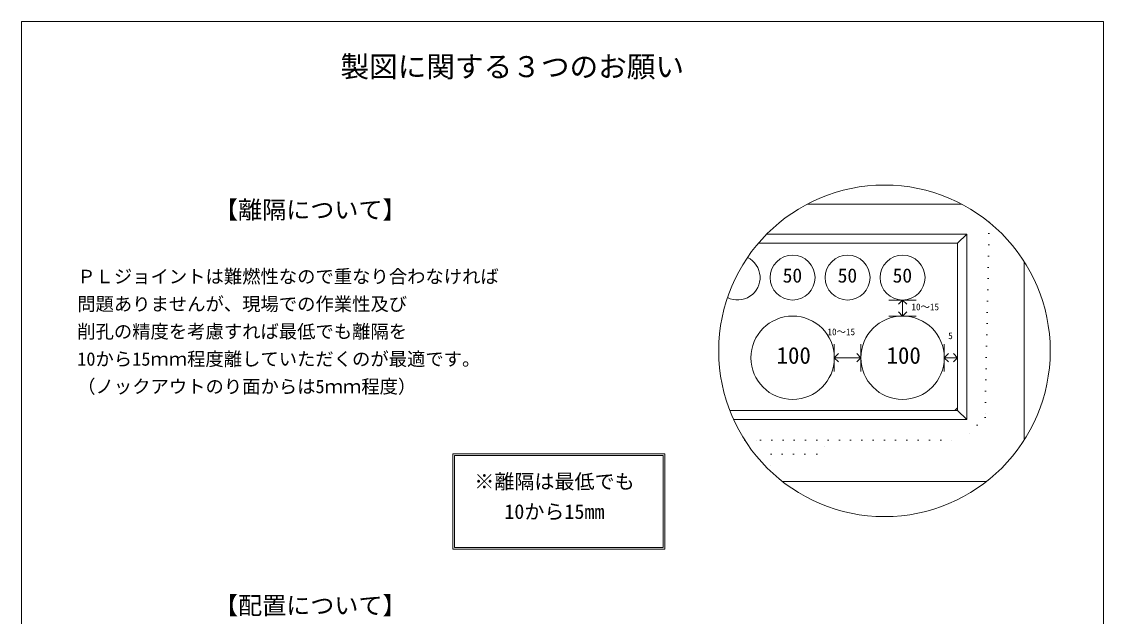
# Model space of a CAD drawing. Units: millimetres, scale not verified. Extents: x -4890 to 4890, y -2329 to 2329.
# Drawn here: x -4890 to -1830, y 648 to 2329 of the extents above; entities that cross this region are included whole.
import ezdxf
from ezdxf.enums import TextEntityAlignment as Align

# ---------------------------------------------------------------- set-up
doc = ezdxf.new("R2010")
doc.units = ezdxf.units.MM
doc.header["$LTSCALE"] = 10
doc.linetypes.add('DASHED1', pattern=[1.8, 1.2, -0.6])
doc.linetypes.add('USER5', pattern=[3.185, 0.01, -3.175])
for name, color, linetype, lineweight in [('0-2_waku', 7, 'Continuous', 18), ('0-3_gaikei', 7, 'Continuous', 18), ('0-4_kakure', 7, 'DASHED1', 5), ('0-5_sunpou', 7, 'Continuous', 5), ('0-8_hole', 7, 'Continuous', 18), ('0-9_uchigawa', 6, 'Continuous', 18), ('0-E_文字１', 7, 'Continuous', 18)]:
    doc.layers.add(name, color=color, linetype=linetype, lineweight=lineweight)
doc.styles.add('ＭＳ ゴシック', font='')
doc.styles.get('ＭＳ ゴシック').set_extended_font_data('MS Gothic')

# ---------------------------------------------------------------- blocks, each defined once
blk = doc.blocks.new('_Open90')
at = {"layer": '0-5_sunpou'}
blk.add_line((0, 0), (-1, 0), dxfattribs=at)
blk.add_lwpolyline([(-0.5, 0.5), (0, 0), (-0.5, -0.5)], dxfattribs=at)

msp = doc.modelspace()

# ---------------------------------------------------------------- linework, layer by layer
at = {"layer": '0-2_waku'}
for p, q in [((-4890.01, 2329.37), (-1830.01, 2329.37)), ((-4890.01, 2329.37), (-1830.01, 2329.37)), ((-4890.01, 2329.37), (-4890.01, -1945.63)), ((-1830.01, 2329.37), (-1830.01, -1945.63))]:
    msp.add_line(p, q, dxfattribs=at)
at = {"layer": '0-3_gaikei'}
for p, q in [((-2230.14, 1813.08), (-2668.27, 1813.08)), ((-2053.92, 1146.34), (-2053.92, 1650.71)), ((-2737.82, 1029), (-2160.59, 1029))]:
    msp.add_line(p, q, dxfattribs=at)
at = {"layer": '0-4_kakure', "linetype": 'USER5', "lineweight": 18}
for p, q in [((-2844.04, 1145.64), (-2799.83, 1145.64)), ((-2799.83, 1145.64), (-2229.59, 1145.64)), ((-2799.83, 1145.64), (-2229.59, 1145.64)), ((-2770.09, 1106.76), (-2773.23, 1059.63)), ((-2770.09, 1106.76), (-2666.41, 1106.76))]:
    msp.add_line(p, q, dxfattribs=at)
for points in [[(-2152.93, 1761.94), (-2164.79, 1210.44), (-2229.59, 1145.64)], [(-2770.09, 1106.76), (-2640.49, 1106.76), (-2601.61, 1145.64)]]:
    msp.add_lwpolyline(points, dxfattribs=at)
at = {"layer": '0-5_sunpou', "color": 150, "lineweight": 18}
for p, q in [((-2436.95, 1542.22), (-2359.19, 1542.22)), ((-2436.95, 1496.86), (-2359.19, 1496.86)), ((-2591.18, 1417.8), (-2591.18, 1340.04)), ((-2516.01, 1417.8), (-2516.01, 1340.04)), ((-2280.03, 1417.8), (-2280.03, 1340.04)), ((-2242.55, 1417.8), (-2242.55, 1340.04)), ((-2591.18, 1378.92), (-2516.01, 1378.92)), ((-2280.03, 1378.92), (-2242.55, 1378.92)), ((-2242.55, 1237.27), (-2249.72, 1229.88))]:
    msp.add_line(p, q, dxfattribs=at)
msp.add_circle((-2449.2, 1398.53), 468.88, dxfattribs=at)
at = {"layer": '0-8_hole'}
for centre, radius in [((-2709.11, 1605.72), 63.5), ((-2553.59, 1605.72), 63.5), ((-2398.07, 1605.72), 63.5), ((-2709.11, 1378.92), 117.94), ((-2398.07, 1378.92), 117.94)]:
    msp.add_circle(centre, radius, dxfattribs=at)
msp.add_arc((-2864.63, 1605.72), 63.5, 243.19936, 63.78529, dxfattribs=at)
at = {"layer": '0-9_uchigawa'}
for p, q in [((-2781.98, 1728.84), (-2216.63, 1728.84)), ((-2216.63, 1203.96), (-2216.63, 1728.84)), ((-2805.84, 1702.92), (-2799.83, 1702.92)), ((-2242.55, 1229.88), (-2242.55, 1702.92)), ((-2886.7, 1229.88), (-2799.83, 1229.88)), ((-2799.83, 1229.88), (-2242.55, 1229.88)), ((-2216.63, 1203.96), (-2242.55, 1229.88)), ((-2875.81, 1203.96), (-2799.83, 1203.96)), ((-2799.83, 1203.96), (-2216.63, 1203.96)), ((-3670.47, 1107.63), (-3070.47, 1107.63)), ((-3670.47, 837.63), (-3670.47, 1107.63)), ((-3665.47, 1102.63), (-3075.47, 1102.63)), ((-3665.47, 842.63), (-3665.47, 1102.63)), ((-3075.47, 842.63), (-3075.47, 1102.63)), ((-3070.47, 837.63), (-3070.47, 1107.63)), ((-3670.47, 837.63), (-3070.47, 837.63)), ((-3665.47, 842.63), (-3075.47, 842.63))]:
    msp.add_line(p, q, dxfattribs=at)
msp.add_lwpolyline([(-2799.83, 1702.92), (-2242.55, 1702.92), (-2216.63, 1728.84)], dxfattribs=at)

# ---------------------------------------------------------------- block references
at = {"layer": '0-5_sunpou', "xscale": 23.328, "yscale": 23.328}
for p, rotation in [((-2398.07, 1542.22), 90), ((-2398.07, 1496.86), 270), ((-2591.18, 1378.92), 180), ((-2280.03, 1378.92), 180)]:
    msp.add_blockref('_Open90', p, dxfattribs=dict(at, rotation=rotation))
for p in [(-2516.01, 1378.92), (-2242.55, 1378.92)]:
    msp.add_blockref('_Open90', p, dxfattribs=at)

# ---------------------------------------------------------------- texts
at = {"layer": '0-E_文字１', "style": 'ＭＳ ゴシック'}
for s, height, p in [('製図に関する３つのお願い', 59.38, (-3988.06, 2154.57)), ('【離隔について】', 49.88, (-4345.66, 1757.48)), ('ＰＬジョイントは難燃性なので重なり合わなければ', 38.01, (-4732.78, 1578.36)), ('50', 40.38, (-2737.09, 1579.36)), ('50', 40.38, (-2581.57, 1579.36)), ('50', 40.38, (-2426.05, 1579.36)), ('問題ありませんが、現場での作業性及び', 38.01, (-4732.78, 1500.6)), ('10～15', 19, (-2373.01, 1507.54)), ('削孔の精度を考慮すれば最低でも離隔を', 38.01, (-4732.78, 1422.84)), ('10～15', 19, (-2610.54, 1437.04)), ('5', 19, (-2268.87, 1426.01)), ('100', 47.51, (-2754.4, 1347.59)), ('100', 47.51, (-2443.36, 1347.59)), ('10から15ｍｍ程度離していただくのが最適です。', 38.01, (-4732.78, 1345.08)), ('（ノックアウトのり面からは5ｍｍ程度）', 38.01, (-4732.78, 1267.32)), ('※離隔は最低でも', 41.57, (-3609.5, 995.76)), ('\u3000 10から15mm', 41.57, (-3609.5, 910.71)), ('【配置について】', 49.88, (-4345.66, 638.63))]:
    msp.add_text(s, height=height, dxfattribs=at).set_placement(p, align=Align.BOTTOM_LEFT)

doc.saveas('drawing.dxf')
